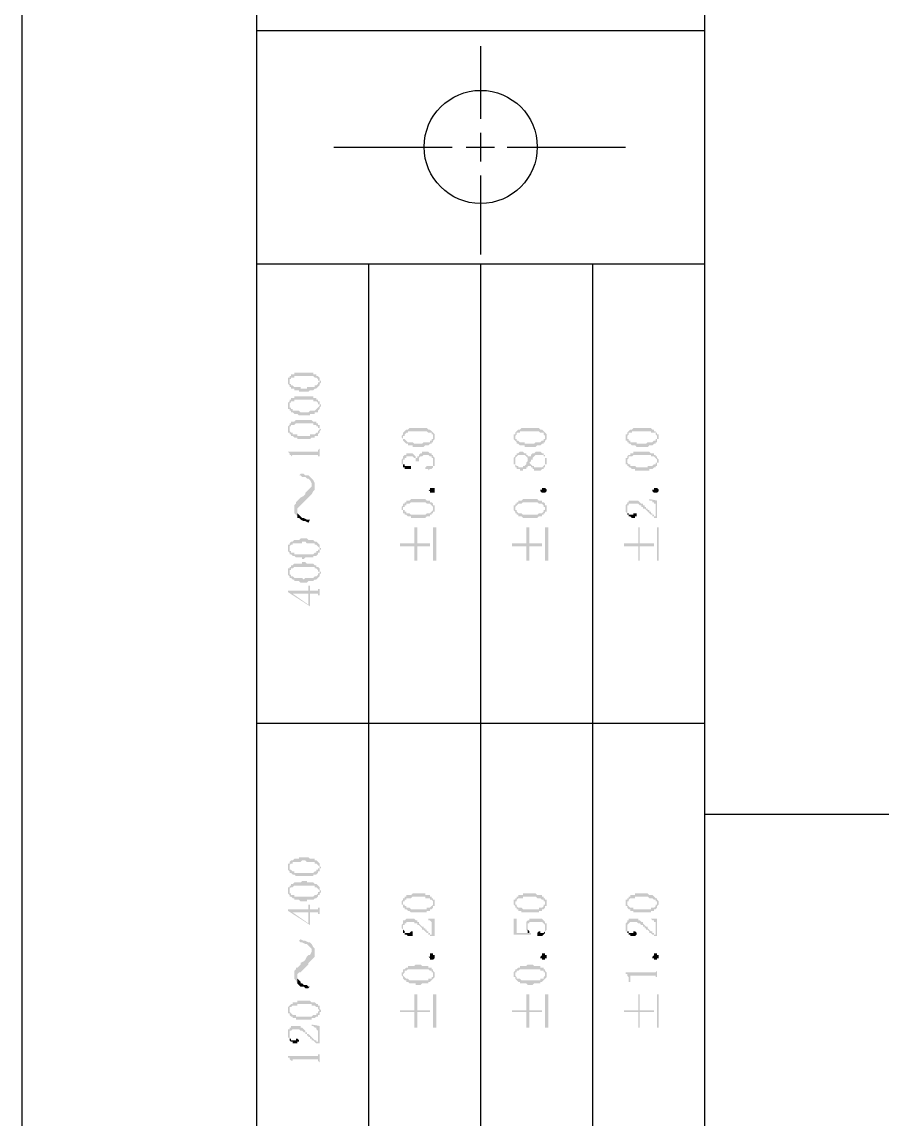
# Model space of a CAD drawing. Header units: inches. Extents: x 3613 to 8393, y -2205 to -794.
# Drawn here: x 7005.62 to 7030.23, y -1091.5 to -1060.12 of the extents above; entities that cross this region are included whole.
import ezdxf

# ---------------------------------------------------------------- set-up
doc = ezdxf.new("R2010")
doc.units = ezdxf.units.IN
doc.header["$MEASUREMENT"] = 0

msp = doc.modelspace()

# ---------------------------------------------------------------- hatches: boundary and pattern name
at = {"transparency": 33554559}
for points in [[(7013.233, -1070.423), (7013.233, -1070.468), (7013.233, -1070.468), (7013.278, -1070.513), (7013.278, -1070.378), (7013.278, -1070.333), (7013.323, -1070.333), (7013.323, -1070.288), (7013.413, -1070.288), (7013.413, -1070.243), (7013.955, -1070.243), (7014, -1070.288), (7014.045, -1070.288), (7014.09, -1070.333), (7014.09, -1070.378), (7014.135, -1070.378), (7014.135, -1070.423), (7014.135, -1070.288), (7014.09, -1070.243), (7014.045, -1070.243), (7014.045, -1070.197), (7013.955, -1070.197), (7013.955, -1070.152), (7013.413, -1070.152), (7013.413, -1070.197), (7013.323, -1070.197), (7013.323, -1070.243), (7013.278, -1070.243), (7013.278, -1070.288), (7013.233, -1070.288), (7013.233, -1070.333), (7013.233, -1070.378)], [(7013.278, -1070.513), (7013.278, -1070.558), (7013.323, -1070.558), (7013.323, -1070.604), (7013.413, -1070.604), (7013.413, -1070.649), (7013.548, -1070.649), (7013.548, -1070.694), (7013.819, -1070.694), (7013.864, -1070.649), (7013.955, -1070.649), (7014, -1070.604), (7014.045, -1070.604), (7014.09, -1070.558), (7014.09, -1070.558), (7014.135, -1070.513), (7014.135, -1070.468), (7014.135, -1070.468), (7014.18, -1070.423), (7014.18, -1070.378), (7014.135, -1070.378), (7014.135, -1070.333), (7014.135, -1070.288), (7014.135, -1070.423), (7014.09, -1070.423), (7014.09, -1070.468), (7014.09, -1070.468), (7014.045, -1070.513), (7014, -1070.513), (7014, -1070.558), (7013.774, -1070.558), (7013.774, -1070.604), (7013.594, -1070.604), (7013.594, -1070.558), (7013.413, -1070.558), (7013.368, -1070.513), (7013.323, -1070.513), (7013.323, -1070.468), (7013.278, -1070.468), (7013.278, -1070.423), (7013.278, -1070.423)], [(7013.233, -1071.1), (7013.233, -1071.19), (7013.278, -1071.19), (7013.278, -1071.1), (7013.278, -1071.055), (7013.278, -1071.01), (7013.323, -1071.01), (7013.323, -1070.965), (7013.413, -1070.965), (7013.413, -1070.92), (7013.955, -1070.92), (7013.955, -1070.965), (7014.045, -1070.965), (7014.09, -1071.01), (7014.09, -1071.055), (7014.135, -1071.055), (7014.135, -1071.1), (7014.135, -1070.965), (7014.09, -1070.965), (7014.09, -1070.92), (7014.045, -1070.92), (7014.045, -1070.874), (7013.955, -1070.874), (7013.955, -1070.829), (7013.413, -1070.829), (7013.413, -1070.874), (7013.323, -1070.874), (7013.323, -1070.92), (7013.278, -1070.92), (7013.278, -1070.965), (7013.278, -1070.965), (7013.233, -1071.01), (7013.233, -1071.055), (7013.233, -1071.055)], [(7013.278, -1071.19), (7013.278, -1071.235), (7013.323, -1071.235), (7013.323, -1071.281), (7013.368, -1071.281), (7013.413, -1071.326), (7013.503, -1071.326), (7013.548, -1071.371), (7013.864, -1071.371), (7013.864, -1071.326), (7014, -1071.326), (7014, -1071.281), (7014.09, -1071.281), (7014.09, -1071.235), (7014.09, -1071.235), (7014.135, -1071.19), (7014.135, -1071.145), (7014.135, -1071.145), (7014.18, -1071.1), (7014.18, -1071.055), (7014.135, -1071.055), (7014.135, -1071.01), (7014.135, -1070.965), (7014.135, -1071.1), (7014.135, -1071.1), (7014.09, -1071.145), (7014.09, -1071.145), (7014.045, -1071.19), (7014.045, -1071.19), (7014, -1071.235), (7013.864, -1071.235), (7013.819, -1071.281), (7013.594, -1071.281), (7013.548, -1071.235), (7013.368, -1071.235), (7013.368, -1071.19), (7013.323, -1071.19), (7013.323, -1071.145), (7013.278, -1071.145), (7013.278, -1071.1), (7013.278, -1071.1)], [(7013.233, -1071.777), (7013.233, -1071.822), (7013.233, -1071.867), (7013.278, -1071.867), (7013.278, -1071.912), (7013.278, -1071.777), (7013.278, -1071.732), (7013.278, -1071.687), (7013.323, -1071.687), (7013.323, -1071.642), (7013.413, -1071.642), (7013.458, -1071.597), (7013.955, -1071.597), (7013.955, -1071.642), (7014.045, -1071.642), (7014.045, -1071.687), (7014.09, -1071.687), (7014.09, -1071.732), (7014.135, -1071.732), (7014.135, -1071.777), (7014.135, -1071.642), (7014.09, -1071.642), (7014.09, -1071.597), (7014.045, -1071.597), (7014.045, -1071.551), (7013.955, -1071.551), (7013.909, -1071.506), (7013.458, -1071.506), (7013.413, -1071.551), (7013.323, -1071.551), (7013.323, -1071.597), (7013.278, -1071.597), (7013.278, -1071.642), (7013.278, -1071.642), (7013.233, -1071.687), (7013.233, -1071.732), (7013.233, -1071.732)], [(7013.278, -1071.912), (7013.323, -1071.912), (7013.323, -1071.958), (7013.368, -1071.958), (7013.413, -1072.003), (7013.503, -1072.003), (7013.503, -1072.048), (7013.864, -1072.048), (7013.909, -1072.003), (7014, -1072.003), (7014, -1071.958), (7014.09, -1071.958), (7014.09, -1071.912), (7014.09, -1071.912), (7014.135, -1071.867), (7014.135, -1071.822), (7014.135, -1071.822), (7014.18, -1071.777), (7014.18, -1071.777), (7014.135, -1071.732), (7014.135, -1071.687), (7014.135, -1071.642), (7014.135, -1071.777), (7014.135, -1071.777), (7014.09, -1071.822), (7014.09, -1071.867), (7014.045, -1071.867), (7014, -1071.912), (7013.864, -1071.912), (7013.864, -1071.958), (7013.503, -1071.958), (7013.503, -1071.912), (7013.368, -1071.912), (7013.368, -1071.867), (7013.323, -1071.867), (7013.278, -1071.822), (7013.278, -1071.777), (7013.278, -1071.777)], [(7016.482, -1072.003), (7016.482, -1072.003), (7016.527, -1072.048), (7016.527, -1072.093), (7016.527, -1072.003), (7016.527, -1071.958), (7016.572, -1071.958), (7016.572, -1071.912), (7016.572, -1071.912), (7016.617, -1071.867), (7016.663, -1071.867), (7016.663, -1071.822), (7017.204, -1071.822), (7017.249, -1071.867), (7017.34, -1071.867), (7017.34, -1071.912), (7017.385, -1071.912), (7017.385, -1071.958), (7017.385, -1072.003), (7017.385, -1071.867), (7017.385, -1071.867), (7017.34, -1071.822), (7017.34, -1071.822), (7017.294, -1071.777), (7017.249, -1071.777), (7017.204, -1071.732), (7016.708, -1071.732), (7016.663, -1071.777), (7016.617, -1071.777), (7016.572, -1071.822), (7016.572, -1071.822), (7016.527, -1071.867), (7016.527, -1071.912), (7016.527, -1071.912), (7016.482, -1071.958), (7016.482, -1071.958)], [(7016.527, -1072.093), (7016.572, -1072.138), (7016.572, -1072.138), (7016.617, -1072.183), (7016.663, -1072.183), (7016.663, -1072.228), (7016.798, -1072.228), (7016.798, -1072.274), (7017.114, -1072.274), (7017.159, -1072.228), (7017.249, -1072.228), (7017.294, -1072.183), (7017.34, -1072.183), (7017.34, -1072.138), (7017.385, -1072.138), (7017.385, -1072.093), (7017.385, -1072.093), (7017.43, -1072.048), (7017.43, -1072.003), (7017.43, -1071.958), (7017.43, -1071.912), (7017.43, -1071.912), (7017.385, -1071.867), (7017.385, -1072.003), (7017.385, -1072.048), (7017.34, -1072.048), (7017.34, -1072.093), (7017.294, -1072.093), (7017.294, -1072.138), (7017.114, -1072.138), (7017.069, -1072.183), (7016.843, -1072.183), (7016.798, -1072.138), (7016.663, -1072.138), (7016.617, -1072.093), (7016.617, -1072.093), (7016.572, -1072.048), (7016.527, -1072.048), (7016.527, -1072.003), (7016.527, -1072.003)], [(7019.686, -1072.003), (7019.686, -1072.048), (7019.732, -1072.093), (7019.732, -1072.003), (7019.732, -1071.958), (7019.732, -1071.958), (7019.777, -1071.912), (7019.777, -1071.867), (7019.867, -1071.867), (7019.867, -1071.822), (7020.409, -1071.822), (7020.454, -1071.867), (7020.544, -1071.867), (7020.544, -1071.912), (7020.544, -1071.912), (7020.589, -1071.958), (7020.589, -1072.003), (7020.589, -1071.867), (7020.589, -1071.867), (7020.544, -1071.822), (7020.544, -1071.822), (7020.499, -1071.777), (7020.454, -1071.777), (7020.409, -1071.732), (7019.912, -1071.732), (7019.867, -1071.777), (7019.822, -1071.777), (7019.777, -1071.822), (7019.777, -1071.822), (7019.732, -1071.867), (7019.732, -1071.912), (7019.686, -1071.912), (7019.686, -1071.958), (7019.686, -1071.958)], [(7019.732, -1072.093), (7019.777, -1072.138), (7019.777, -1072.183), (7019.822, -1072.183), (7019.867, -1072.228), (7020.002, -1072.228), (7020.002, -1072.274), (7020.318, -1072.274), (7020.363, -1072.228), (7020.454, -1072.228), (7020.499, -1072.183), (7020.544, -1072.183), (7020.544, -1072.138), (7020.589, -1072.138), (7020.589, -1072.093), (7020.589, -1072.093), (7020.634, -1072.048), (7020.634, -1072.003), (7020.634, -1071.958), (7020.634, -1071.912), (7020.634, -1071.912), (7020.589, -1071.867), (7020.589, -1072.003), (7020.589, -1072.048), (7020.544, -1072.048), (7020.544, -1072.093), (7020.499, -1072.093), (7020.454, -1072.138), (7020.318, -1072.138), (7020.273, -1072.183), (7020.002, -1072.183), (7020.002, -1072.138), (7019.867, -1072.138), (7019.822, -1072.093), (7019.777, -1072.093), (7019.777, -1072.048), (7019.732, -1072.048), (7019.732, -1072.003), (7019.732, -1072.003)], [(7022.891, -1072.003), (7022.891, -1072.093), (7022.936, -1072.093), (7022.936, -1072.003), (7022.936, -1071.958), (7022.936, -1071.958), (7022.981, -1071.912), (7022.981, -1071.867), (7023.071, -1071.867), (7023.071, -1071.822), (7023.613, -1071.822), (7023.613, -1071.867), (7023.748, -1071.867), (7023.748, -1071.912), (7023.748, -1071.912), (7023.793, -1071.958), (7023.793, -1072.003), (7023.793, -1071.867), (7023.748, -1071.867), (7023.748, -1071.822), (7023.703, -1071.822), (7023.703, -1071.777), (7023.658, -1071.777), (7023.613, -1071.732), (7023.116, -1071.732), (7023.071, -1071.777), (7023.026, -1071.777), (7022.981, -1071.822), (7022.981, -1071.822), (7022.936, -1071.867), (7022.936, -1071.912), (7022.891, -1071.912), (7022.891, -1071.958), (7022.891, -1071.958)], [(7022.936, -1072.093), (7022.936, -1072.138), (7022.981, -1072.138), (7022.981, -1072.183), (7023.026, -1072.183), (7023.071, -1072.228), (7023.162, -1072.228), (7023.207, -1072.274), (7023.523, -1072.274), (7023.568, -1072.228), (7023.658, -1072.228), (7023.703, -1072.183), (7023.748, -1072.183), (7023.748, -1072.138), (7023.793, -1072.138), (7023.793, -1072.093), (7023.793, -1072.048), (7023.839, -1072.048), (7023.839, -1072.003), (7023.839, -1071.958), (7023.839, -1071.912), (7023.793, -1071.912), (7023.793, -1071.867), (7023.793, -1072.003), (7023.793, -1072.048), (7023.748, -1072.048), (7023.748, -1072.093), (7023.703, -1072.093), (7023.658, -1072.138), (7023.523, -1072.138), (7023.478, -1072.183), (7023.207, -1072.183), (7023.207, -1072.138), (7023.026, -1072.138), (7023.026, -1072.093), (7022.981, -1072.093), (7022.981, -1072.048), (7022.936, -1072.048), (7022.936, -1072.003), (7022.936, -1072.003)], [(7013.233, -1072.409), (7013.233, -1072.409), (7013.278, -1072.454), (7013.278, -1072.499), (7013.323, -1072.499), (7013.323, -1072.544), (7013.323, -1072.635), (7013.323, -1072.544), (7013.368, -1072.499), (7014.09, -1072.499), (7014.09, -1072.544), (7014.135, -1072.544), (7014.135, -1072.635), (7014.135, -1072.228), (7014.135, -1072.319), (7014.135, -1072.319), (7014.09, -1072.364), (7014.09, -1072.409), (7014.045, -1072.409)], [(7016.482, -1072.68), (7016.482, -1072.77), (7016.527, -1072.77), (7016.527, -1072.815), (7016.527, -1072.68), (7016.527, -1072.635), (7016.572, -1072.635), (7016.572, -1072.589), (7016.617, -1072.589), (7016.617, -1072.544), (7016.798, -1072.544), (7016.843, -1072.589), (7016.888, -1072.589), (7016.888, -1072.635), (7016.888, -1072.68), (7016.933, -1072.68), (7016.933, -1072.77), (7016.933, -1072.68), (7016.978, -1072.68), (7016.978, -1072.635), (7016.978, -1072.589), (7016.978, -1072.589), (7017.024, -1072.544), (7017.069, -1072.544), (7017.114, -1072.499), (7017.249, -1072.499), (7017.294, -1072.544), (7017.34, -1072.544), (7017.34, -1072.589), (7017.385, -1072.589), (7017.385, -1072.635), (7017.385, -1072.725), (7017.385, -1072.544), (7017.385, -1072.499), (7017.34, -1072.499), (7017.34, -1072.454), (7017.294, -1072.454), (7017.249, -1072.409), (7017.069, -1072.409), (7017.069, -1072.454), (7017.024, -1072.454), (7016.978, -1072.499), (7016.978, -1072.544), (7016.933, -1072.544), (7016.933, -1072.635), (7016.933, -1072.589), (7016.888, -1072.589), (7016.888, -1072.544), (7016.888, -1072.544), (7016.843, -1072.499), (7016.843, -1072.499), (7016.798, -1072.454), (7016.617, -1072.454), (7016.617, -1072.499), (7016.572, -1072.499), (7016.527, -1072.544), (7016.527, -1072.589), (7016.527, -1072.589), (7016.482, -1072.635), (7016.482, -1072.635)], [(7017.159, -1072.86), (7017.159, -1072.905), (7017.249, -1072.905), (7017.249, -1072.95), (7017.249, -1072.95), (7017.294, -1072.905), (7017.34, -1072.905), (7017.385, -1072.86), (7017.385, -1072.815), (7017.43, -1072.815), (7017.43, -1072.77), (7017.43, -1072.68), (7017.43, -1072.635), (7017.43, -1072.589), (7017.43, -1072.589), (7017.385, -1072.544), (7017.385, -1072.725), (7017.385, -1072.815), (7017.204, -1072.815)], [(7019.686, -1072.68), (7019.686, -1072.77), (7019.732, -1072.77), (7019.732, -1072.815), (7019.732, -1072.86), (7019.777, -1072.86), (7019.777, -1072.905), (7019.867, -1072.905), (7019.867, -1072.95), (7019.957, -1072.95), (7019.957, -1072.905), (7020.047, -1072.905), (7020.047, -1072.86), (7020.093, -1072.86), (7020.093, -1072.815), (7020.138, -1072.815), (7020.138, -1072.77), (7020.138, -1072.815), (7020.138, -1072.725), (7020.138, -1072.725), (7020.183, -1072.68), (7020.183, -1072.635), (7020.228, -1072.635), (7020.228, -1072.589), (7020.228, -1072.589), (7020.273, -1072.544), (7020.273, -1072.544), (7020.318, -1072.499), (7020.544, -1072.499), (7020.544, -1072.544), (7020.589, -1072.544), (7020.589, -1072.635), (7020.589, -1072.815), (7020.589, -1072.77), (7020.634, -1072.77), (7020.634, -1072.725), (7020.634, -1072.635), (7020.634, -1072.589), (7020.589, -1072.589), (7020.589, -1072.544), (7020.589, -1072.499), (7020.544, -1072.499), (7020.544, -1072.454), (7020.499, -1072.454), (7020.454, -1072.409), (7020.318, -1072.409), (7020.273, -1072.454), (7020.228, -1072.454), (7020.183, -1072.499), (7020.183, -1072.544), (7020.138, -1072.544), (7020.138, -1072.589), (7020.138, -1072.544), (7020.093, -1072.635), (7020.093, -1072.68), (7020.093, -1072.68), (7020.047, -1072.725), (7020.047, -1072.77), (7020.047, -1072.77), (7020.002, -1072.815), (7019.957, -1072.815), (7019.957, -1072.86), (7019.822, -1072.86), (7019.822, -1072.815), (7019.777, -1072.815), (7019.732, -1072.77), (7019.732, -1072.725), (7019.732, -1072.544), (7019.732, -1072.544), (7019.686, -1072.589), (7019.686, -1072.635), (7019.686, -1072.635)], [(7019.732, -1072.544), (7019.732, -1072.68), (7019.732, -1072.635), (7019.732, -1072.589), (7019.732, -1072.589), (7019.777, -1072.544), (7019.777, -1072.544), (7019.822, -1072.499), (7020.002, -1072.499), (7020.047, -1072.544), (7020.047, -1072.544), (7020.093, -1072.589), (7020.093, -1072.635), (7020.138, -1072.544), (7020.093, -1072.544), (7020.093, -1072.499), (7020.047, -1072.499), (7020.047, -1072.454), (7020.002, -1072.454), (7019.957, -1072.409), (7019.867, -1072.409), (7019.822, -1072.454), (7019.777, -1072.454), (7019.777, -1072.499), (7019.732, -1072.499)], [(7022.891, -1072.68), (7022.891, -1072.725), (7022.891, -1072.77), (7022.936, -1072.77), (7022.936, -1072.815), (7022.936, -1072.68), (7022.936, -1072.635), (7022.936, -1072.635), (7022.981, -1072.589), (7022.981, -1072.544), (7023.071, -1072.544), (7023.116, -1072.499), (7023.613, -1072.499), (7023.613, -1072.544), (7023.703, -1072.544), (7023.748, -1072.589), (7023.748, -1072.589), (7023.793, -1072.635), (7023.793, -1072.68), (7023.793, -1072.544), (7023.748, -1072.544), (7023.748, -1072.499), (7023.703, -1072.499), (7023.703, -1072.454), (7023.613, -1072.454), (7023.568, -1072.409), (7023.116, -1072.409), (7023.116, -1072.454), (7023.026, -1072.454), (7023.026, -1072.499), (7022.981, -1072.499), (7022.936, -1072.544), (7022.936, -1072.589), (7022.891, -1072.589), (7022.891, -1072.635), (7022.891, -1072.635)], [(7022.936, -1072.815), (7022.981, -1072.815), (7022.981, -1072.86), (7023.026, -1072.86), (7023.071, -1072.905), (7023.162, -1072.905), (7023.162, -1072.95), (7023.568, -1072.95), (7023.568, -1072.905), (7023.658, -1072.905), (7023.703, -1072.86), (7023.748, -1072.86), (7023.748, -1072.815), (7023.793, -1072.815), (7023.793, -1072.77), (7023.793, -1072.725), (7023.839, -1072.725), (7023.839, -1072.68), (7023.839, -1072.635), (7023.839, -1072.635), (7023.793, -1072.589), (7023.793, -1072.544), (7023.793, -1072.68), (7023.793, -1072.725), (7023.748, -1072.725), (7023.748, -1072.77), (7023.703, -1072.77), (7023.658, -1072.815), (7023.523, -1072.815), (7023.523, -1072.86), (7023.207, -1072.86), (7023.162, -1072.815), (7023.026, -1072.815), (7023.026, -1072.77), (7022.981, -1072.77), (7022.936, -1072.725), (7022.936, -1072.68), (7022.936, -1072.68)], [(7016.527, -1072.815), (7016.527, -1072.86), (7016.572, -1072.86), (7016.572, -1072.905), (7016.753, -1072.905), (7016.753, -1072.86), (7016.753, -1072.815), (7016.572, -1072.815), (7016.572, -1072.77), (7016.527, -1072.77), (7016.527, -1072.725), (7016.527, -1072.725)], [(7020.138, -1072.815), (7020.183, -1072.815), (7020.183, -1072.86), (7020.228, -1072.86), (7020.228, -1072.905), (7020.273, -1072.905), (7020.273, -1072.95), (7020.454, -1072.95), (7020.499, -1072.905), (7020.544, -1072.905), (7020.544, -1072.86), (7020.589, -1072.86), (7020.589, -1072.815), (7020.589, -1072.68), (7020.589, -1072.77), (7020.589, -1072.77), (7020.544, -1072.815), (7020.544, -1072.815), (7020.499, -1072.86), (7020.273, -1072.86), (7020.273, -1072.815), (7020.228, -1072.815), (7020.183, -1072.77), (7020.183, -1072.77), (7020.138, -1072.725)], [(7013.548, -1073.086), (7013.594, -1073.086), (7013.639, -1073.131), (7013.729, -1073.131), (7013.774, -1073.176), (7013.819, -1073.176), (7013.864, -1073.221), (7013.909, -1073.312), (7013.909, -1073.627), (7013.909, -1073.627), (7013.955, -1073.537), (7014, -1073.492), (7014, -1073.312), (7013.955, -1073.221), (7013.909, -1073.176), (7013.909, -1073.176), (7013.864, -1073.131), (7013.819, -1073.086), (7013.729, -1073.086), (7013.684, -1073.041), (7013.594, -1073.041)], [(7013.413, -1074.079), (7013.413, -1074.169), (7013.458, -1074.214), (7013.503, -1074.259), (7013.503, -1074.079), (7013.503, -1074.034), (7013.548, -1073.989), (7013.594, -1073.943), (7013.639, -1073.898), (7013.684, -1073.853), (7013.729, -1073.808), (7013.774, -1073.763), (7013.819, -1073.718), (7013.819, -1073.718), (7013.864, -1073.673), (7013.909, -1073.627), (7013.909, -1073.357), (7013.909, -1073.402), (7013.864, -1073.447), (7013.819, -1073.492), (7013.774, -1073.537), (7013.729, -1073.582), (7013.729, -1073.627), (7013.684, -1073.673), (7013.594, -1073.718), (7013.594, -1073.718), (7013.548, -1073.763), (7013.503, -1073.808), (7013.458, -1073.853), (7013.458, -1073.898), (7013.413, -1073.943), (7013.413, -1073.989)], [(7017.43, -1073.537), (7017.43, -1073.582), (7017.294, -1073.582), (7017.294, -1073.537), (7017.249, -1073.537), (7017.294, -1073.492), (7017.294, -1073.447), (7017.43, -1073.447), (7017.43, -1073.492), (7017.43, -1073.537)], [(7020.634, -1073.537), (7020.634, -1073.537), (7020.589, -1073.582), (7020.499, -1073.582), (7020.454, -1073.537), (7020.454, -1073.492), (7020.499, -1073.492), (7020.499, -1073.447), (7020.589, -1073.447), (7020.634, -1073.492), (7020.634, -1073.537)], [(7023.839, -1073.537), (7023.839, -1073.537), (7023.793, -1073.582), (7023.703, -1073.582), (7023.658, -1073.537), (7023.658, -1073.492), (7023.703, -1073.492), (7023.703, -1073.447), (7023.793, -1073.447), (7023.839, -1073.492), (7023.839, -1073.537)], [(7016.482, -1074.034), (7016.482, -1074.079), (7016.527, -1074.079), (7016.527, -1074.124), (7016.527, -1074.169), (7016.527, -1074.034), (7016.527, -1073.989), (7016.572, -1073.989), (7016.572, -1073.943), (7016.617, -1073.943), (7016.617, -1073.898), (7016.708, -1073.898), (7016.753, -1073.853), (7017.159, -1073.853), (7017.204, -1073.898), (7017.294, -1073.898), (7017.34, -1073.943), (7017.34, -1073.943), (7017.385, -1073.989), (7017.385, -1074.034), (7017.385, -1073.898), (7017.385, -1073.898), (7017.34, -1073.853), (7017.294, -1073.853), (7017.294, -1073.808), (7017.204, -1073.808), (7017.159, -1073.763), (7016.753, -1073.763), (7016.708, -1073.808), (7016.617, -1073.808), (7016.617, -1073.853), (7016.572, -1073.853), (7016.572, -1073.898), (7016.527, -1073.898), (7016.527, -1073.943), (7016.527, -1073.943), (7016.482, -1073.989), (7016.482, -1073.989)], [(7016.527, -1074.169), (7016.572, -1074.169), (7016.572, -1074.214), (7016.617, -1074.214), (7016.663, -1074.259), (7016.753, -1074.259), (7016.753, -1074.304), (7017.159, -1074.304), (7017.204, -1074.259), (7017.294, -1074.259), (7017.294, -1074.214), (7017.34, -1074.214), (7017.34, -1074.169), (7017.385, -1074.169), (7017.385, -1074.124), (7017.43, -1074.124), (7017.43, -1074.079), (7017.43, -1074.034), (7017.43, -1073.989), (7017.43, -1073.943), (7017.385, -1073.943), (7017.385, -1073.898), (7017.385, -1074.034), (7017.385, -1074.079), (7017.385, -1074.079), (7017.34, -1074.124), (7017.34, -1074.124), (7017.294, -1074.169), (7017.204, -1074.169), (7017.159, -1074.214), (7016.753, -1074.214), (7016.708, -1074.169), (7016.617, -1074.169), (7016.617, -1074.124), (7016.572, -1074.124), (7016.572, -1074.079), (7016.527, -1074.079), (7016.527, -1074.034), (7016.527, -1074.034)], [(7019.686, -1074.034), (7019.686, -1074.079), (7019.686, -1074.079), (7019.732, -1074.124), (7019.732, -1074.169), (7019.732, -1074.034), (7019.732, -1073.989), (7019.732, -1073.989), (7019.777, -1073.943), (7019.777, -1073.943), (7019.822, -1073.898), (7019.912, -1073.898), (7019.957, -1073.853), (7020.363, -1073.853), (7020.409, -1073.898), (7020.499, -1073.898), (7020.544, -1073.943), (7020.544, -1073.989), (7020.589, -1073.989), (7020.589, -1074.034), (7020.589, -1073.898), (7020.589, -1073.898), (7020.544, -1073.853), (7020.499, -1073.853), (7020.499, -1073.808), (7020.409, -1073.808), (7020.363, -1073.763), (7019.957, -1073.763), (7019.912, -1073.808), (7019.822, -1073.808), (7019.822, -1073.853), (7019.777, -1073.853), (7019.777, -1073.898), (7019.732, -1073.898), (7019.732, -1073.943), (7019.686, -1073.943), (7019.686, -1073.989), (7019.686, -1073.989)], [(7019.732, -1074.169), (7019.777, -1074.169), (7019.777, -1074.214), (7019.822, -1074.214), (7019.822, -1074.259), (7019.912, -1074.259), (7019.957, -1074.304), (7020.363, -1074.304), (7020.409, -1074.259), (7020.499, -1074.259), (7020.499, -1074.214), (7020.544, -1074.214), (7020.544, -1074.169), (7020.589, -1074.169), (7020.589, -1074.124), (7020.634, -1074.124), (7020.634, -1074.079), (7020.634, -1074.034), (7020.634, -1073.989), (7020.634, -1073.943), (7020.589, -1073.943), (7020.589, -1073.898), (7020.589, -1074.034), (7020.589, -1074.079), (7020.544, -1074.079), (7020.544, -1074.124), (7020.544, -1074.124), (7020.499, -1074.169), (7020.409, -1074.169), (7020.363, -1074.214), (7019.957, -1074.214), (7019.912, -1074.169), (7019.822, -1074.169), (7019.777, -1074.124), (7019.777, -1074.079), (7019.732, -1074.079), (7019.732, -1074.034), (7019.732, -1074.034)], [(7022.891, -1074.034), (7022.891, -1074.079), (7022.891, -1074.124), (7022.891, -1074.124), (7022.936, -1074.169), (7022.936, -1074.034), (7022.936, -1073.943), (7022.981, -1073.943), (7022.981, -1073.898), (7023.252, -1073.898), (7023.297, -1073.943), (7023.342, -1073.943), (7023.342, -1073.989), (7023.387, -1073.989), (7023.387, -1074.034), (7023.432, -1074.034), (7023.478, -1074.079), (7023.478, -1074.079), (7023.523, -1074.124), (7023.523, -1074.124), (7023.568, -1074.169), (7023.568, -1074.169), (7023.613, -1074.214), (7023.658, -1074.214), (7023.658, -1074.259), (7023.703, -1074.259), (7023.703, -1074.304), (7023.748, -1074.304), (7023.748, -1074.259), (7023.703, -1074.259), (7023.703, -1074.214), (7023.658, -1074.214), (7023.658, -1074.169), (7023.613, -1074.169), (7023.613, -1074.124), (7023.568, -1074.124), (7023.568, -1074.079), (7023.523, -1074.079), (7023.523, -1074.034), (7023.478, -1074.034), (7023.478, -1073.989), (7023.432, -1073.989), (7023.432, -1073.943), (7023.387, -1073.943), (7023.387, -1073.898), (7023.342, -1073.898), (7023.297, -1073.853), (7023.297, -1073.853), (7023.252, -1073.808), (7022.981, -1073.808), (7022.981, -1073.853), (7022.936, -1073.853), (7022.936, -1073.898), (7022.936, -1073.898), (7022.891, -1073.943), (7022.891, -1073.989), (7022.891, -1073.989)], [(7023.568, -1073.763), (7023.568, -1073.808), (7023.658, -1073.808), (7023.658, -1073.853), (7023.703, -1073.853), (7023.703, -1073.898), (7023.748, -1073.898), (7023.748, -1074.304), (7023.793, -1074.304), (7023.793, -1073.808)], [(7013.503, -1074.259), (7013.503, -1074.304), (7013.548, -1074.304), (7013.594, -1074.35), (7013.684, -1074.395), (7013.729, -1074.395), (7013.819, -1074.44), (7013.864, -1074.35), (7013.774, -1074.35), (7013.684, -1074.304), (7013.639, -1074.304), (7013.594, -1074.259), (7013.594, -1074.259), (7013.548, -1074.214), (7013.503, -1074.169), (7013.503, -1074.079)], [(7022.936, -1074.169), (7022.936, -1074.214), (7022.981, -1074.214), (7022.981, -1074.259), (7023.026, -1074.259), (7023.071, -1074.304), (7023.162, -1074.304), (7023.162, -1074.259), (7023.207, -1074.259), (7023.207, -1074.214), (7023.207, -1074.169), (7023.116, -1074.169), (7023.116, -1074.214), (7022.981, -1074.214), (7022.981, -1074.169), (7022.936, -1074.169), (7022.936, -1074.124), (7022.936, -1074.034)], [(7016.437, -1075.027), (7016.437, -1075.117), (7016.843, -1075.117), (7016.843, -1075.523), (7016.933, -1075.523), (7016.933, -1075.117), (7017.294, -1075.117), (7017.294, -1075.027), (7016.933, -1075.027), (7016.933, -1074.575), (7016.843, -1074.575), (7016.843, -1075.027)], [(7017.475, -1075.523), (7017.475, -1074.575), (7017.385, -1074.575), (7017.385, -1075.523)], [(7019.641, -1075.027), (7019.641, -1075.117), (7020.047, -1075.117), (7020.047, -1075.523), (7020.138, -1075.523), (7020.138, -1075.117), (7020.499, -1075.117), (7020.499, -1075.027), (7020.138, -1075.027), (7020.138, -1074.575), (7020.047, -1074.575), (7020.047, -1075.027)], [(7020.679, -1075.523), (7020.679, -1074.575), (7020.589, -1074.575), (7020.589, -1075.523)], [(7022.846, -1075.027), (7022.846, -1075.117), (7023.252, -1075.117), (7023.252, -1075.523), (7023.297, -1075.523), (7023.297, -1075.117), (7023.703, -1075.117), (7023.703, -1075.027), (7023.297, -1075.027), (7023.297, -1074.575), (7023.252, -1074.575), (7023.252, -1075.027)], [(7023.839, -1075.523), (7023.839, -1074.575), (7023.793, -1074.575), (7023.793, -1075.523)], [(7013.233, -1075.162), (7013.233, -1075.207), (7013.233, -1075.252), (7013.233, -1075.252), (7013.278, -1075.297), (7013.278, -1075.162), (7013.278, -1075.117), (7013.278, -1075.117), (7013.323, -1075.072), (7013.368, -1075.072), (7013.368, -1075.027), (7013.639, -1075.027), (7013.639, -1074.981), (7013.729, -1074.981), (7013.774, -1075.027), (7014, -1075.027), (7014, -1075.072), (7014.045, -1075.072), (7014.09, -1075.117), (7014.09, -1075.117), (7014.135, -1075.162), (7014.135, -1075.072), (7014.09, -1075.027), (7014.09, -1075.027), (7014.045, -1074.981), (7014, -1074.981), (7013.955, -1074.936), (7013.819, -1074.936), (7013.774, -1074.891), (7013.594, -1074.891), (7013.548, -1074.936), (7013.413, -1074.936), (7013.368, -1074.981), (7013.323, -1074.981), (7013.278, -1075.027), (7013.278, -1075.072), (7013.233, -1075.072), (7013.233, -1075.117)], [(7013.278, -1075.297), (7013.278, -1075.342), (7013.323, -1075.342), (7013.368, -1075.388), (7013.413, -1075.388), (7013.458, -1075.433), (7013.639, -1075.433), (7013.639, -1075.478), (7013.684, -1075.478), (7013.729, -1075.433), (7013.955, -1075.433), (7013.955, -1075.388), (7014.045, -1075.388), (7014.09, -1075.342), (7014.09, -1075.297), (7014.135, -1075.297), (7014.135, -1075.252), (7014.135, -1075.207), (7014.18, -1075.207), (7014.18, -1075.162), (7014.135, -1075.162), (7014.135, -1075.117), (7014.135, -1075.072), (7014.135, -1075.207), (7014.09, -1075.207), (7014.09, -1075.252), (7014.045, -1075.252), (7014.045, -1075.297), (7014, -1075.297), (7013.955, -1075.342), (7013.413, -1075.342), (7013.413, -1075.297), (7013.323, -1075.297), (7013.323, -1075.252), (7013.278, -1075.252), (7013.278, -1075.207), (7013.278, -1075.162)], [(7013.233, -1075.839), (7013.233, -1075.884), (7013.233, -1075.929), (7013.233, -1075.929), (7013.278, -1075.974), (7013.278, -1075.839), (7013.278, -1075.794), (7013.323, -1075.794), (7013.323, -1075.749), (7013.368, -1075.749), (7013.413, -1075.704), (7014, -1075.704), (7014, -1075.749), (7014.045, -1075.749), (7014.09, -1075.794), (7014.09, -1075.839), (7014.135, -1075.839), (7014.135, -1075.749), (7014.09, -1075.704), (7014.045, -1075.704), (7014.045, -1075.658), (7014, -1075.658), (7013.955, -1075.613), (7013.774, -1075.613), (7013.729, -1075.568), (7013.639, -1075.568), (7013.639, -1075.613), (7013.413, -1075.613), (7013.368, -1075.658), (7013.323, -1075.658), (7013.323, -1075.704), (7013.278, -1075.704), (7013.278, -1075.749), (7013.233, -1075.749), (7013.233, -1075.794)], [(7013.278, -1075.974), (7013.278, -1076.019), (7013.323, -1076.019), (7013.368, -1076.065), (7013.413, -1076.065), (7013.413, -1076.11), (7013.548, -1076.11), (7013.594, -1076.155), (7013.774, -1076.155), (7013.819, -1076.11), (7013.955, -1076.11), (7014, -1076.065), (7014.045, -1076.065), (7014.09, -1076.019), (7014.09, -1076.019), (7014.135, -1075.974), (7014.135, -1075.929), (7014.135, -1075.929), (7014.18, -1075.884), (7014.18, -1075.839), (7014.135, -1075.839), (7014.135, -1075.794), (7014.135, -1075.749), (7014.135, -1075.884), (7014.09, -1075.884), (7014.09, -1075.929), (7014.09, -1075.929), (7014.045, -1075.974), (7014, -1075.974), (7013.955, -1076.019), (7013.729, -1076.019), (7013.684, -1076.065), (7013.684, -1076.065), (7013.639, -1076.019), (7013.413, -1076.019), (7013.368, -1075.974), (7013.323, -1075.974), (7013.323, -1075.929), (7013.278, -1075.929), (7013.278, -1075.884), (7013.278, -1075.839)], [(7013.233, -1076.381), (7013.233, -1076.426), (7013.864, -1076.832), (7013.864, -1076.471), (7014.09, -1076.471), (7014.09, -1076.516), (7014.135, -1076.516), (7014.135, -1076.606), (7014.135, -1076.245), (7014.135, -1076.335), (7014.09, -1076.335), (7014.09, -1076.381), (7013.864, -1076.381), (7013.864, -1076.245), (7013.819, -1076.245), (7013.819, -1076.787), (7013.368, -1076.471), (7013.368, -1076.471)], [(7013.233, -1076.381), (7013.368, -1076.471), (7013.819, -1076.471), (7013.819, -1076.787), (7013.819, -1076.381)], [(7013.233, -1084.279), (7013.233, -1084.324), (7013.233, -1084.369), (7013.233, -1084.369), (7013.278, -1084.414), (7013.278, -1084.279), (7013.278, -1084.234), (7013.278, -1084.234), (7013.323, -1084.188), (7013.368, -1084.188), (7013.368, -1084.143), (7013.594, -1084.143), (7013.639, -1084.098), (7013.729, -1084.098), (7013.774, -1084.143), (7014, -1084.143), (7014, -1084.188), (7014.045, -1084.188), (7014.09, -1084.234), (7014.09, -1084.234), (7014.135, -1084.279), (7014.135, -1084.188), (7014.09, -1084.143), (7014.09, -1084.143), (7014.045, -1084.098), (7014, -1084.098), (7014, -1084.053), (7013.864, -1084.053), (7013.819, -1084.008), (7013.548, -1084.008), (7013.548, -1084.053), (7013.413, -1084.053), (7013.368, -1084.098), (7013.323, -1084.098), (7013.278, -1084.143), (7013.278, -1084.188), (7013.233, -1084.188), (7013.233, -1084.234)], [(7013.278, -1084.414), (7013.278, -1084.459), (7013.323, -1084.459), (7013.368, -1084.504), (7013.413, -1084.504), (7013.458, -1084.549), (7013.955, -1084.549), (7013.955, -1084.504), (7014.045, -1084.504), (7014.09, -1084.459), (7014.09, -1084.414), (7014.135, -1084.414), (7014.135, -1084.369), (7014.135, -1084.324), (7014.18, -1084.324), (7014.18, -1084.279), (7014.135, -1084.279), (7014.135, -1084.234), (7014.135, -1084.188), (7014.135, -1084.324), (7014.09, -1084.324), (7014.09, -1084.369), (7014.045, -1084.369), (7014.045, -1084.414), (7014, -1084.414), (7013.955, -1084.459), (7013.413, -1084.459), (7013.413, -1084.414), (7013.368, -1084.414), (7013.323, -1084.369), (7013.278, -1084.369), (7013.278, -1084.324), (7013.278, -1084.279)], [(7013.233, -1084.956), (7013.233, -1085.001), (7013.233, -1085.046), (7013.233, -1085.046), (7013.278, -1085.091), (7013.278, -1084.956), (7013.278, -1084.911), (7013.278, -1084.911), (7013.323, -1084.865), (7013.368, -1084.865), (7013.413, -1084.82), (7014, -1084.82), (7014, -1084.865), (7014.045, -1084.865), (7014.09, -1084.911), (7014.09, -1084.911), (7014.135, -1084.956), (7014.135, -1084.865), (7014.09, -1084.82), (7014.09, -1084.82), (7014.045, -1084.775), (7014, -1084.775), (7013.955, -1084.73), (7013.774, -1084.73), (7013.774, -1084.685), (7013.639, -1084.685), (7013.594, -1084.73), (7013.413, -1084.73), (7013.368, -1084.775), (7013.323, -1084.775), (7013.323, -1084.82), (7013.278, -1084.82), (7013.278, -1084.865), (7013.233, -1084.865), (7013.233, -1084.911)], [(7013.278, -1085.091), (7013.278, -1085.136), (7013.323, -1085.136), (7013.368, -1085.181), (7013.413, -1085.181), (7013.413, -1085.226), (7013.548, -1085.226), (7013.594, -1085.272), (7013.774, -1085.272), (7013.774, -1085.226), (7013.955, -1085.226), (7014, -1085.181), (7014.045, -1085.181), (7014.09, -1085.136), (7014.09, -1085.091), (7014.135, -1085.091), (7014.135, -1085.046), (7014.135, -1085.046), (7014.18, -1085.001), (7014.18, -1084.956), (7014.135, -1084.956), (7014.135, -1084.911), (7014.135, -1084.865), (7014.135, -1085.001), (7014.09, -1085.001), (7014.09, -1085.046), (7014.09, -1085.046), (7014.045, -1085.091), (7014, -1085.091), (7013.955, -1085.136), (7013.413, -1085.136), (7013.413, -1085.091), (7013.323, -1085.091), (7013.323, -1085.046), (7013.278, -1085.046), (7013.278, -1085.001), (7013.278, -1084.956)], [(7016.482, -1085.317), (7016.482, -1085.362), (7016.527, -1085.362), (7016.527, -1085.407), (7016.527, -1085.452), (7016.527, -1085.317), (7016.527, -1085.272), (7016.572, -1085.272), (7016.572, -1085.226), (7016.617, -1085.226), (7016.617, -1085.181), (7016.753, -1085.181), (7016.798, -1085.136), (7017.159, -1085.136), (7017.159, -1085.181), (7017.294, -1085.181), (7017.294, -1085.226), (7017.34, -1085.226), (7017.385, -1085.272), (7017.385, -1085.317), (7017.385, -1085.181), (7017.34, -1085.181), (7017.34, -1085.136), (7017.294, -1085.136), (7017.294, -1085.091), (7017.159, -1085.091), (7017.159, -1085.046), (7016.798, -1085.046), (7016.753, -1085.091), (7016.617, -1085.091), (7016.617, -1085.136), (7016.572, -1085.136), (7016.572, -1085.181), (7016.527, -1085.181), (7016.527, -1085.226), (7016.527, -1085.226), (7016.482, -1085.272)], [(7016.527, -1085.452), (7016.572, -1085.452), (7016.572, -1085.497), (7016.617, -1085.497), (7016.663, -1085.542), (7016.708, -1085.542), (7016.753, -1085.587), (7017.204, -1085.587), (7017.204, -1085.542), (7017.294, -1085.542), (7017.294, -1085.497), (7017.34, -1085.497), (7017.385, -1085.452), (7017.385, -1085.407), (7017.43, -1085.407), (7017.43, -1085.362), (7017.43, -1085.317), (7017.43, -1085.272), (7017.43, -1085.226), (7017.385, -1085.226), (7017.385, -1085.181), (7017.385, -1085.362), (7017.385, -1085.362), (7017.34, -1085.407), (7017.34, -1085.407), (7017.294, -1085.452), (7017.204, -1085.452), (7017.204, -1085.497), (7016.753, -1085.497), (7016.708, -1085.452), (7016.617, -1085.452), (7016.617, -1085.407), (7016.572, -1085.407), (7016.572, -1085.362), (7016.527, -1085.362), (7016.527, -1085.317)], [(7019.686, -1085.317), (7019.686, -1085.362), (7019.686, -1085.362), (7019.732, -1085.407), (7019.732, -1085.452), (7019.732, -1085.317), (7019.732, -1085.272), (7019.777, -1085.272), (7019.777, -1085.226), (7019.777, -1085.226), (7019.822, -1085.181), (7019.957, -1085.181), (7019.957, -1085.136), (7020.318, -1085.136), (7020.363, -1085.181), (7020.454, -1085.181), (7020.499, -1085.226), (7020.544, -1085.226), (7020.544, -1085.272), (7020.589, -1085.272), (7020.589, -1085.317), (7020.589, -1085.181), (7020.544, -1085.181), (7020.544, -1085.136), (7020.499, -1085.136), (7020.499, -1085.091), (7020.363, -1085.091), (7020.318, -1085.046), (7019.957, -1085.046), (7019.957, -1085.091), (7019.822, -1085.091), (7019.822, -1085.136), (7019.777, -1085.136), (7019.777, -1085.181), (7019.732, -1085.181), (7019.732, -1085.226), (7019.686, -1085.226)], [(7019.732, -1085.452), (7019.777, -1085.452), (7019.777, -1085.497), (7019.822, -1085.497), (7019.822, -1085.542), (7019.912, -1085.542), (7019.912, -1085.587), (7020.409, -1085.587), (7020.409, -1085.542), (7020.499, -1085.542), (7020.499, -1085.497), (7020.544, -1085.497), (7020.589, -1085.452), (7020.589, -1085.407), (7020.634, -1085.407), (7020.634, -1085.362), (7020.634, -1085.317), (7020.634, -1085.272), (7020.634, -1085.226), (7020.589, -1085.226), (7020.589, -1085.181), (7020.589, -1085.362), (7020.544, -1085.362), (7020.544, -1085.407), (7020.544, -1085.407), (7020.499, -1085.452), (7020.409, -1085.452), (7020.409, -1085.497), (7019.957, -1085.497), (7019.912, -1085.452), (7019.822, -1085.452), (7019.777, -1085.407), (7019.777, -1085.362), (7019.732, -1085.362), (7019.732, -1085.317)], [(7022.891, -1085.317), (7022.891, -1085.362), (7022.891, -1085.407), (7022.936, -1085.407), (7022.936, -1085.452), (7022.936, -1085.317), (7022.936, -1085.272), (7022.981, -1085.272), (7022.981, -1085.226), (7022.981, -1085.226), (7023.026, -1085.181), (7023.162, -1085.181), (7023.162, -1085.136), (7023.523, -1085.136), (7023.568, -1085.181), (7023.658, -1085.181), (7023.703, -1085.226), (7023.748, -1085.226), (7023.748, -1085.272), (7023.793, -1085.272), (7023.793, -1085.317), (7023.793, -1085.181), (7023.748, -1085.181), (7023.703, -1085.136), (7023.703, -1085.136), (7023.658, -1085.091), (7023.568, -1085.091), (7023.523, -1085.046), (7023.162, -1085.046), (7023.162, -1085.091), (7023.026, -1085.091), (7023.026, -1085.136), (7022.981, -1085.136), (7022.981, -1085.181), (7022.936, -1085.181), (7022.936, -1085.226), (7022.891, -1085.226)], [(7022.936, -1085.452), (7022.936, -1085.452), (7022.981, -1085.497), (7023.026, -1085.497), (7023.026, -1085.542), (7023.116, -1085.542), (7023.116, -1085.587), (7023.613, -1085.587), (7023.613, -1085.542), (7023.703, -1085.542), (7023.703, -1085.497), (7023.748, -1085.497), (7023.793, -1085.452), (7023.793, -1085.407), (7023.793, -1085.407), (7023.839, -1085.362), (7023.839, -1085.317), (7023.839, -1085.272), (7023.839, -1085.272), (7023.793, -1085.226), (7023.793, -1085.181), (7023.793, -1085.362), (7023.748, -1085.362), (7023.748, -1085.407), (7023.748, -1085.407), (7023.703, -1085.452), (7023.613, -1085.452), (7023.613, -1085.497), (7023.116, -1085.497), (7023.116, -1085.452), (7023.026, -1085.452), (7022.981, -1085.407), (7022.981, -1085.407), (7022.936, -1085.362), (7022.936, -1085.317)], [(7013.233, -1085.497), (7013.233, -1085.542), (7013.864, -1085.949), (7013.864, -1085.587), (7014.09, -1085.587), (7014.09, -1085.633), (7014.135, -1085.633), (7014.135, -1085.723), (7014.135, -1085.362), (7014.135, -1085.452), (7014.09, -1085.452), (7014.09, -1085.497), (7013.864, -1085.497), (7013.864, -1085.362), (7013.819, -1085.362), (7013.819, -1085.903), (7013.368, -1085.587), (7013.368, -1085.587)], [(7013.233, -1085.497), (7013.368, -1085.587), (7013.819, -1085.587), (7013.819, -1085.903), (7013.819, -1085.497)], [(7016.482, -1085.994), (7016.482, -1086.039), (7016.482, -1086.039), (7016.527, -1086.084), (7016.527, -1086.129), (7016.527, -1085.994), (7016.527, -1085.949), (7016.572, -1085.949), (7016.572, -1085.903), (7016.617, -1085.903), (7016.617, -1085.858), (7016.843, -1085.858), (7016.843, -1085.903), (7016.933, -1085.903), (7016.933, -1085.949), (7016.978, -1085.949), (7017.024, -1085.994), (7017.024, -1085.994), (7017.069, -1086.039), (7017.069, -1086.084), (7017.114, -1086.084), (7017.159, -1086.129), (7017.159, -1086.129), (7017.204, -1086.174), (7017.249, -1086.174), (7017.249, -1086.219), (7017.294, -1086.219), (7017.294, -1086.264), (7017.34, -1086.264), (7017.34, -1086.219), (7017.294, -1086.219), (7017.294, -1086.174), (7017.249, -1086.174), (7017.249, -1086.129), (7017.204, -1086.129), (7017.204, -1086.084), (7017.159, -1086.084), (7017.159, -1086.039), (7017.114, -1086.039), (7017.114, -1085.994), (7017.069, -1085.994), (7017.024, -1085.949), (7017.024, -1085.949), (7016.978, -1085.903), (7016.978, -1085.858), (7016.933, -1085.858), (7016.933, -1085.813), (7016.888, -1085.813), (7016.843, -1085.768), (7016.617, -1085.768), (7016.572, -1085.813), (7016.527, -1085.813), (7016.527, -1085.858), (7016.527, -1085.903), (7016.527, -1085.903), (7016.482, -1085.949)], [(7017.204, -1085.768), (7017.249, -1085.768), (7017.249, -1085.813), (7017.294, -1085.813), (7017.34, -1085.858), (7017.34, -1086.264), (7017.43, -1086.264), (7017.43, -1085.768)], [(7019.686, -1085.768), (7019.686, -1086.219), (7020.183, -1086.219), (7020.183, -1086.174), (7019.777, -1086.174), (7019.777, -1085.768)], [(7020.047, -1085.994), (7020.047, -1086.039), (7020.047, -1086.084), (7020.047, -1086.084), (7020.093, -1086.129), (7020.093, -1085.994), (7020.093, -1085.949), (7020.093, -1085.903), (7020.138, -1085.903), (7020.138, -1085.858), (7020.499, -1085.858), (7020.544, -1085.903), (7020.544, -1085.903), (7020.589, -1085.949), (7020.589, -1086.129), (7020.589, -1086.129), (7020.634, -1086.084), (7020.634, -1086.039), (7020.634, -1085.949), (7020.634, -1085.903), (7020.589, -1085.903), (7020.589, -1085.858), (7020.589, -1085.858), (7020.544, -1085.813), (7020.544, -1085.813), (7020.499, -1085.768), (7020.138, -1085.768), (7020.138, -1085.813), (7020.093, -1085.813), (7020.047, -1085.858), (7020.047, -1085.903), (7020.047, -1085.949)], [(7022.891, -1085.994), (7022.891, -1086.039), (7022.891, -1086.129), (7022.936, -1086.129), (7022.936, -1085.994), (7022.936, -1085.949), (7022.936, -1085.949), (7022.981, -1085.903), (7022.981, -1085.903), (7023.026, -1085.858), (7023.207, -1085.858), (7023.252, -1085.903), (7023.297, -1085.903), (7023.342, -1085.949), (7023.387, -1085.949), (7023.387, -1085.994), (7023.432, -1085.994), (7023.432, -1086.039), (7023.478, -1086.039), (7023.478, -1086.084), (7023.523, -1086.084), (7023.568, -1086.129), (7023.568, -1086.174), (7023.613, -1086.174), (7023.658, -1086.219), (7023.703, -1086.219), (7023.703, -1086.264), (7023.748, -1086.264), (7023.748, -1086.219), (7023.703, -1086.219), (7023.703, -1086.174), (7023.658, -1086.174), (7023.658, -1086.129), (7023.613, -1086.129), (7023.568, -1086.084), (7023.568, -1086.084), (7023.523, -1086.039), (7023.523, -1085.994), (7023.478, -1085.994), (7023.432, -1085.949), (7023.432, -1085.949), (7023.387, -1085.903), (7023.387, -1085.858), (7023.342, -1085.858), (7023.297, -1085.813), (7023.252, -1085.813), (7023.252, -1085.768), (7022.981, -1085.768), (7022.981, -1085.813), (7022.936, -1085.813), (7022.936, -1085.858), (7022.936, -1085.858), (7022.891, -1085.903)], [(7023.568, -1085.768), (7023.613, -1085.768), (7023.658, -1085.813), (7023.703, -1085.813), (7023.703, -1085.858), (7023.748, -1085.858), (7023.748, -1086.264), (7023.793, -1086.264), (7023.793, -1085.768)], [(7016.527, -1086.129), (7016.527, -1086.174), (7016.572, -1086.174), (7016.572, -1086.219), (7016.617, -1086.219), (7016.663, -1086.264), (7016.798, -1086.264), (7016.798, -1086.174), (7016.798, -1086.129), (7016.753, -1086.129), (7016.708, -1086.174), (7016.572, -1086.174), (7016.572, -1086.129), (7016.572, -1086.129), (7016.527, -1086.084), (7016.527, -1086.039), (7016.527, -1086.039)], [(7020.093, -1086.129), (7020.093, -1086.174), (7020.138, -1086.174), (7020.138, -1086.129), (7020.138, -1086.129), (7020.093, -1086.084), (7020.093, -1086.039), (7020.093, -1085.994)], [(7020.363, -1086.219), (7020.363, -1086.264), (7020.499, -1086.264), (7020.544, -1086.219), (7020.544, -1086.219), (7020.589, -1086.174), (7020.589, -1086.039), (7020.589, -1086.084), (7020.589, -1086.129), (7020.589, -1086.129), (7020.544, -1086.174), (7020.454, -1086.174), (7020.454, -1086.129), (7020.409, -1086.129), (7020.363, -1086.174), (7020.363, -1086.174)], [(7022.936, -1086.129), (7022.936, -1086.174), (7022.981, -1086.174), (7022.981, -1086.219), (7023.026, -1086.219), (7023.026, -1086.264), (7023.162, -1086.264), (7023.207, -1086.219), (7023.207, -1086.174), (7023.207, -1086.174), (7023.162, -1086.129), (7023.116, -1086.129), (7023.116, -1086.174), (7022.981, -1086.174), (7022.981, -1086.129), (7022.936, -1086.129), (7022.936, -1086.084), (7022.936, -1086.039), (7022.936, -1086.039)], [(7013.548, -1086.4), (7013.594, -1086.445), (7013.639, -1086.445), (7013.729, -1086.49), (7013.774, -1086.49), (7013.819, -1086.535), (7013.819, -1086.535), (7013.864, -1086.58), (7013.909, -1086.626), (7013.909, -1086.941), (7013.909, -1086.941), (7013.955, -1086.896), (7014, -1086.851), (7014, -1086.626), (7013.955, -1086.58), (7013.909, -1086.49), (7013.909, -1086.49), (7013.864, -1086.445), (7013.819, -1086.445), (7013.729, -1086.4), (7013.684, -1086.4), (7013.594, -1086.355)], [(7013.413, -1087.393), (7013.413, -1087.483), (7013.458, -1087.528), (7013.503, -1087.618), (7013.503, -1087.438), (7013.503, -1087.348), (7013.548, -1087.303), (7013.594, -1087.303), (7013.639, -1087.257), (7013.684, -1087.212), (7013.729, -1087.167), (7013.774, -1087.122), (7013.819, -1087.077), (7013.819, -1087.032), (7013.864, -1086.987), (7013.909, -1086.941), (7013.909, -1086.671), (7013.909, -1086.716), (7013.864, -1086.806), (7013.819, -1086.806), (7013.774, -1086.851), (7013.729, -1086.941), (7013.729, -1086.941), (7013.684, -1086.987), (7013.594, -1087.032), (7013.594, -1087.077), (7013.548, -1087.122), (7013.503, -1087.167), (7013.458, -1087.167), (7013.458, -1087.212), (7013.413, -1087.257), (7013.413, -1087.348)], [(7017.43, -1086.851), (7017.43, -1086.896), (7017.43, -1086.896), (7017.385, -1086.941), (7017.294, -1086.941), (7017.294, -1086.896), (7017.294, -1086.896), (7017.249, -1086.851), (7017.294, -1086.851), (7017.294, -1086.806), (7017.294, -1086.761), (7017.385, -1086.761), (7017.385, -1086.806), (7017.43, -1086.806), (7017.43, -1086.851)], [(7020.634, -1086.851), (7020.634, -1086.896), (7020.589, -1086.896), (7020.589, -1086.941), (7020.499, -1086.941), (7020.499, -1086.896), (7020.454, -1086.896), (7020.454, -1086.851), (7020.454, -1086.851), (7020.499, -1086.806), (7020.499, -1086.761), (7020.589, -1086.761), (7020.589, -1086.806), (7020.634, -1086.806), (7020.634, -1086.851)], [(7023.839, -1086.851), (7023.839, -1086.896), (7023.793, -1086.896), (7023.793, -1086.941), (7023.703, -1086.941), (7023.703, -1086.896), (7023.658, -1086.896), (7023.658, -1086.851), (7023.658, -1086.851), (7023.703, -1086.806), (7023.703, -1086.761), (7023.793, -1086.761), (7023.793, -1086.806), (7023.839, -1086.806), (7023.839, -1086.851)], [(7016.482, -1087.348), (7016.482, -1087.393), (7016.482, -1087.393), (7016.527, -1087.438), (7016.527, -1087.483), (7016.527, -1087.348), (7016.527, -1087.348), (7016.572, -1087.303), (7016.572, -1087.257), (7016.617, -1087.257), (7016.663, -1087.212), (7017.249, -1087.212), (7017.294, -1087.257), (7017.34, -1087.257), (7017.34, -1087.303), (7017.385, -1087.303), (7017.385, -1087.348), (7017.385, -1087.212), (7017.34, -1087.212), (7017.34, -1087.167), (7017.249, -1087.167), (7017.249, -1087.122), (7017.069, -1087.122), (7017.024, -1087.077), (7016.888, -1087.077), (7016.843, -1087.122), (7016.663, -1087.122), (7016.663, -1087.167), (7016.617, -1087.167), (7016.572, -1087.212), (7016.527, -1087.212), (7016.527, -1087.257), (7016.527, -1087.303), (7016.482, -1087.303)], [(7019.686, -1087.348), (7019.686, -1087.393), (7019.686, -1087.438), (7019.732, -1087.438), (7019.732, -1087.483), (7019.732, -1087.348), (7019.732, -1087.303), (7019.777, -1087.303), (7019.777, -1087.257), (7019.822, -1087.257), (7019.867, -1087.212), (7020.454, -1087.212), (7020.454, -1087.257), (7020.544, -1087.257), (7020.544, -1087.303), (7020.589, -1087.303), (7020.589, -1087.348), (7020.589, -1087.212), (7020.544, -1087.212), (7020.544, -1087.167), (7020.454, -1087.167), (7020.454, -1087.122), (7020.273, -1087.122), (7020.228, -1087.077), (7020.093, -1087.077), (7020.047, -1087.122), (7019.867, -1087.122), (7019.867, -1087.167), (7019.822, -1087.167), (7019.777, -1087.212), (7019.732, -1087.212), (7019.732, -1087.257), (7019.732, -1087.257), (7019.686, -1087.303)], [(7016.527, -1087.483), (7016.572, -1087.528), (7016.617, -1087.528), (7016.617, -1087.573), (7016.663, -1087.573), (7016.708, -1087.618), (7016.888, -1087.618), (7016.888, -1087.664), (7017.024, -1087.664), (7017.069, -1087.618), (7017.249, -1087.618), (7017.249, -1087.573), (7017.294, -1087.573), (7017.34, -1087.528), (7017.34, -1087.528), (7017.385, -1087.483), (7017.385, -1087.483), (7017.43, -1087.438), (7017.43, -1087.348), (7017.43, -1087.303), (7017.43, -1087.303), (7017.385, -1087.257), (7017.385, -1087.393), (7017.385, -1087.438), (7017.34, -1087.438), (7017.34, -1087.483), (7017.249, -1087.483), (7017.249, -1087.528), (7016.708, -1087.528), (7016.663, -1087.483), (7016.617, -1087.483), (7016.572, -1087.438), (7016.572, -1087.438), (7016.527, -1087.393), (7016.527, -1087.348)], [(7019.732, -1087.483), (7019.777, -1087.528), (7019.777, -1087.528), (7019.822, -1087.573), (7019.867, -1087.573), (7019.867, -1087.618), (7020.047, -1087.618), (7020.093, -1087.664), (7020.228, -1087.664), (7020.273, -1087.618), (7020.454, -1087.618), (7020.454, -1087.573), (7020.499, -1087.573), (7020.544, -1087.528), (7020.544, -1087.528), (7020.589, -1087.483), (7020.589, -1087.483), (7020.634, -1087.438), (7020.634, -1087.348), (7020.634, -1087.303), (7020.634, -1087.303), (7020.589, -1087.257), (7020.589, -1087.393), (7020.589, -1087.393), (7020.544, -1087.438), (7020.544, -1087.483), (7020.454, -1087.483), (7020.454, -1087.528), (7019.912, -1087.528), (7019.867, -1087.483), (7019.777, -1087.483), (7019.777, -1087.438), (7019.777, -1087.438), (7019.732, -1087.393), (7019.732, -1087.348)], [(7022.891, -1087.303), (7022.891, -1087.348), (7022.936, -1087.348), (7022.936, -1087.393), (7022.936, -1087.393), (7022.981, -1087.438), (7022.981, -1087.573), (7023.026, -1087.573), (7023.026, -1087.438), (7023.026, -1087.393), (7023.748, -1087.393), (7023.748, -1087.438), (7023.793, -1087.438), (7023.793, -1087.573), (7023.793, -1087.167), (7023.793, -1087.257), (7023.793, -1087.257), (7023.748, -1087.303), (7023.703, -1087.303)], [(7013.503, -1087.618), (7013.503, -1087.618), (7013.548, -1087.664), (7013.594, -1087.709), (7013.684, -1087.709), (7013.729, -1087.754), (7013.819, -1087.754), (7013.864, -1087.709), (7013.819, -1087.709), (7013.774, -1087.664), (7013.684, -1087.664), (7013.639, -1087.618), (7013.594, -1087.618), (7013.594, -1087.573), (7013.548, -1087.528), (7013.503, -1087.483), (7013.503, -1087.438)], [(7016.437, -1088.386), (7016.437, -1088.431), (7016.843, -1088.431), (7016.843, -1088.882), (7016.933, -1088.882), (7016.933, -1088.431), (7017.294, -1088.431), (7017.294, -1088.386), (7016.933, -1088.386), (7016.933, -1087.934), (7016.843, -1087.934), (7016.843, -1088.386)], [(7017.475, -1088.882), (7017.475, -1087.934), (7017.385, -1087.934), (7017.385, -1088.882)], [(7019.641, -1088.386), (7019.641, -1088.431), (7020.047, -1088.431), (7020.047, -1088.882), (7020.138, -1088.882), (7020.138, -1088.431), (7020.499, -1088.431), (7020.499, -1088.386), (7020.138, -1088.386), (7020.138, -1087.934), (7020.047, -1087.934), (7020.047, -1088.386)], [(7020.679, -1088.882), (7020.679, -1087.934), (7020.589, -1087.934), (7020.589, -1088.882)], [(7022.846, -1088.386), (7022.846, -1088.431), (7023.252, -1088.431), (7023.252, -1088.882), (7023.297, -1088.882), (7023.297, -1088.431), (7023.703, -1088.431), (7023.703, -1088.386), (7023.297, -1088.386), (7023.297, -1087.934), (7023.252, -1087.934), (7023.252, -1088.386)], [(7023.839, -1088.882), (7023.839, -1087.934), (7023.793, -1087.934), (7023.793, -1088.882)], [(7013.233, -1088.386), (7013.233, -1088.431), (7013.233, -1088.476), (7013.278, -1088.476), (7013.278, -1088.521), (7013.278, -1088.386), (7013.278, -1088.341), (7013.278, -1088.295), (7013.323, -1088.295), (7013.368, -1088.25), (7013.503, -1088.25), (7013.503, -1088.205), (7013.909, -1088.205), (7013.909, -1088.25), (7014, -1088.25), (7014.045, -1088.295), (7014.09, -1088.295), (7014.09, -1088.341), (7014.09, -1088.341), (7014.135, -1088.386), (7014.135, -1088.25), (7014.09, -1088.25), (7014.09, -1088.205), (7014.045, -1088.205), (7014, -1088.16), (7013.909, -1088.16), (7013.864, -1088.115), (7013.503, -1088.115), (7013.503, -1088.16), (7013.368, -1088.16), (7013.368, -1088.205), (7013.323, -1088.205), (7013.278, -1088.25), (7013.278, -1088.25), (7013.233, -1088.295), (7013.233, -1088.341), (7013.233, -1088.341)], [(7013.278, -1088.521), (7013.278, -1088.521), (7013.323, -1088.566), (7013.368, -1088.566), (7013.368, -1088.611), (7013.458, -1088.611), (7013.458, -1088.656), (7013.909, -1088.656), (7013.909, -1088.611), (7014, -1088.611), (7014.045, -1088.566), (7014.09, -1088.566), (7014.09, -1088.521), (7014.135, -1088.521), (7014.135, -1088.476), (7014.135, -1088.431), (7014.18, -1088.431), (7014.18, -1088.386), (7014.18, -1088.386), (7014.135, -1088.341), (7014.135, -1088.295), (7014.135, -1088.25), (7014.135, -1088.386), (7014.135, -1088.386), (7014.09, -1088.431), (7014.09, -1088.476), (7014.045, -1088.476), (7014.045, -1088.521), (7013.955, -1088.521), (7013.909, -1088.566), (7013.458, -1088.566), (7013.458, -1088.521), (7013.368, -1088.521), (7013.323, -1088.476), (7013.323, -1088.476), (7013.278, -1088.431), (7013.278, -1088.386)], [(7013.233, -1089.063), (7013.233, -1089.108), (7013.233, -1089.153), (7013.233, -1089.153), (7013.278, -1089.198), (7013.278, -1089.063), (7013.278, -1089.018), (7013.278, -1088.972), (7013.323, -1088.972), (7013.368, -1088.927), (7013.548, -1088.927), (7013.594, -1088.972), (7013.639, -1088.972), (7013.684, -1089.018), (7013.729, -1089.018), (7013.729, -1089.063), (7013.774, -1089.063), (7013.774, -1089.108), (7013.819, -1089.108), (7013.819, -1089.153), (7013.864, -1089.153), (7013.864, -1089.198), (7013.909, -1089.198), (7013.909, -1089.243), (7013.955, -1089.243), (7014, -1089.288), (7014, -1089.288), (7014.045, -1089.333), (7014.09, -1089.333), (7014.09, -1089.288), (7014.045, -1089.288), (7014.045, -1089.243), (7014, -1089.243), (7013.955, -1089.198), (7013.955, -1089.198), (7013.909, -1089.153), (7013.909, -1089.153), (7013.864, -1089.108), (7013.864, -1089.108), (7013.819, -1089.063), (7013.774, -1089.063), (7013.774, -1089.018), (7013.729, -1089.018), (7013.729, -1088.972), (7013.684, -1088.927), (7013.684, -1088.927), (7013.639, -1088.882), (7013.594, -1088.882), (7013.594, -1088.837), (7013.323, -1088.837), (7013.323, -1088.882), (7013.278, -1088.882), (7013.278, -1088.927), (7013.233, -1088.927), (7013.233, -1088.972)], [(7013.909, -1088.792), (7013.909, -1088.837), (7013.955, -1088.837), (7014, -1088.882), (7014.045, -1088.882), (7014.045, -1088.927), (7014.045, -1088.927), (7014.09, -1088.972), (7014.09, -1089.333), (7014.135, -1089.333), (7014.135, -1088.837)], [(7013.278, -1089.198), (7013.278, -1089.243), (7013.278, -1089.243), (7013.323, -1089.288), (7013.368, -1089.288), (7013.368, -1089.333), (7013.503, -1089.333), (7013.503, -1089.288), (7013.548, -1089.288), (7013.548, -1089.243), (7013.548, -1089.243), (7013.503, -1089.198), (7013.458, -1089.198), (7013.458, -1089.243), (7013.323, -1089.243), (7013.323, -1089.198), (7013.278, -1089.198), (7013.278, -1089.153), (7013.278, -1089.108), (7013.278, -1089.108)], [(7013.233, -1089.695), (7013.233, -1089.74), (7013.278, -1089.74), (7013.278, -1089.785), (7013.278, -1089.785), (7013.323, -1089.83), (7013.323, -1089.875), (7013.323, -1089.92), (7013.323, -1089.83), (7013.368, -1089.83), (7013.368, -1089.785), (7014.09, -1089.785), (7014.09, -1089.83), (7014.09, -1089.83), (7014.135, -1089.875), (7014.135, -1089.92), (7014.135, -1089.559), (7014.135, -1089.649), (7014.09, -1089.649), (7014.09, -1089.695), (7014.045, -1089.695)]]:
    msp.add_hatch(color=256, dxfattribs=at).paths.add_polyline_path(points)

# ---------------------------------------------------------------- linework, layer by layer
for p, q in [((7012.33, -894.646), (7012.33, -1181.386)), ((7025.147, -1082.777), (7421.585, -1082.777))]:
    msp.add_line(p, q)
msp.add_lwpolyline([(7425.623, -1185.646), (7425.623, -888.646), (7005.623, -888.646), (7005.623, -1185.646)], close=True)
for points in [[(7025.147, -894.646), (7025.147, -1181.386)], [(7012.33, -1060.359), (7025.147, -1060.359)], [(7018.739, -1060.81), (7018.739, -1062.886)], [(7018.739, -1063.292), (7018.739, -1064.105)], [(7014.541, -1063.698), (7017.926, -1063.698)], [(7018.332, -1063.698), (7019.145, -1063.698)], [(7019.506, -1063.698), (7022.891, -1063.698)], [(7018.739, -1064.511), (7018.739, -1066.767)], [(7012.33, -1067.038), (7025.147, -1067.038)], [(7015.534, -1067.038), (7015.534, -1160.056)], [(7018.739, -1067.038), (7018.739, -1160.056)], [(7021.943, -1067.038), (7021.943, -1160.056)], [(7012.33, -1080.172), (7025.147, -1080.172)]]:
    msp.add_lwpolyline(points)
msp.add_circle((7018.746, -1063.691), 1.618)

doc.saveas('drawing.dxf')
